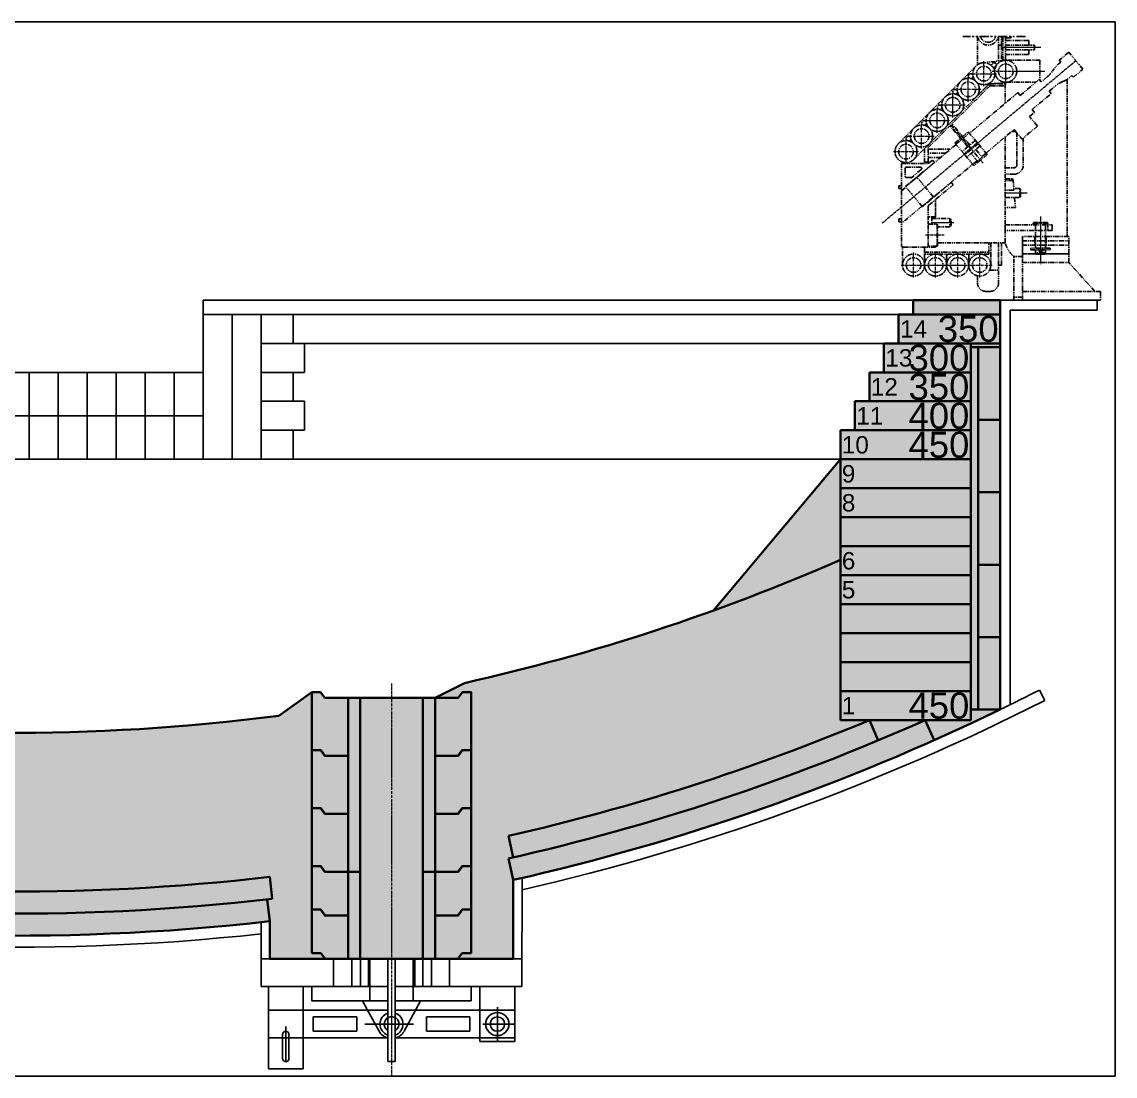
# Model space of a CAD drawing. Header units: millimetres. Extents: x 0 to 66028, y -12917 to 11698.
# Drawn here: x 37628 to 41400, y -5209 to -1572 of the extents above; entities that cross this region are included whole.
import ezdxf
from ezdxf.enums import TextEntityAlignment as Align

# ---------------------------------------------------------------- set-up
doc = ezdxf.new("R2010")
doc.units = ezdxf.units.MM
for name, pattern in [('AM_DIN_G_W050', [13.75, 9.75, -1.5, 1, -1.5]), ('PHANTOM', [63.50000000000001, 31.75, -6.35, 6.35, -6.35, 6.35, -6.35]), ('PHANTOM2', [31.750000000000004, 15.875, -3.175, 3.175, -3.175, 3.175, -3.175])]:
    doc.linetypes.add(name, pattern=pattern)
doc.layers.add('AM_VIEWS', color=1, linetype='Continuous', lineweight=25, plot=False)
for name, color, linetype, lineweight, true_color in [('BACKFILLING MIX', 5, 'Continuous', 25, 0x0000ff), ('BURNER AREA', 7, 'Continuous', 25, 0xffbf7f), ('DPP PURGING PLUGS', 7, 'Continuous', 25, 0xff7fff), ('DPP RAMMING MIX - LP', 7, 'Continuous', 25, 0x5f007f), ('DPP RAMMING MIX - UP', 7, 'Continuous', 25, 0x7f003f), ('DPP SURROUNDING BRICKS', 7, 'Continuous', 25, 0xbf7fff), ('HEARTH', 7, 'Continuous', 25, 0x939598), ('HEARTH BANKS', 7, 'Continuous', 25, 0x575757), ('PERMANENT LINING', 7, 'Continuous', 25, 0xabab54), ('RAMMING MIX', 7, 'Continuous', 25, 0x007f1f), ('SLAG ZONE', 7, 'Continuous', 25, 0xff7f7f), ('WALL LOWER PART', 7, 'Continuous', 25, 0xffff7f)]:
    doc.layers.add(name, color=color, linetype=linetype, lineweight=lineweight, true_color=true_color)
for name, color, linetype, lineweight in [('Kontur_018', 4, 'Continuous', 25), ('Kontur_025', 3, 'Continuous', 25), ('Kontur_035', 2, 'Continuous', 35), ('Mitte_018', 4, 'AM_DIN_G_W050', 18)]:
    doc.layers.add(name, color=color, linetype=linetype, lineweight=lineweight)
doc.layers.add('Text_2', color=3, linetype='Continuous')
doc.layers.add('Text_3', color=2, linetype='Continuous')
doc.styles.get("Standard").update_dxf_attribs({"font": 'arial.ttf'})

# ---------------------------------------------------------------- blocks, each defined once
blk = doc.blocks.new('A$C1A2458C4')
at = {"layer": 'Kontur_035'}
for p, q in [((45.00006179464981, 199.9999784852571), (30.00006179464981, 219.9999784852571)), ((125.0000617946498, 199.9999784852571), (45.00006179464981, 199.9999784852571)), ((125.0000617946498, 199.9999784852571), (125.0000617946498, -2.151474291167688e-05)), ((505.0000617946498, 199.9999784852571), (425.0000617946498, 199.9999784852571)), ((425.0000617946498, 199.9999784852571), (425.0000617946498, -2.151474291167688e-05)), ((505.0000617946498, 199.9999784852571), (520.0000617946498, 219.9999784852571)), ((6.179464980959892e-05, 19.99997848525709), (31.00006179464981, 19.99997848525709)), ((46.00006179464981, -2.151474291167688e-05), (31.00006179464981, 19.99997848525709)), ((504.0000617946498, -2.151474291167688e-05), (519.0000617946498, 19.99997848525709)), ((519.0000617946498, 19.99997848525709), (550.0000617946498, 19.99997848525709))]:
    blk.add_line(p, q, dxfattribs=at)
for points in [[(30.00006179464981, 219.9999784852571), (6.179464980959892e-05, 219.9999784852571), (6.179464980959892e-05, 19.99997848525709)], [(550.0000617946498, 19.99997848525709), (550.0000617946498, 219.9999784852571), (520.0000617946498, 219.9999784852571)], [(46.00006179464981, -2.151474291167688e-05), (125.0000617946498, -2.151474291167688e-05)], [(425.0000617946498, -2.151474291167688e-05), (504.0000617946498, -2.151474291167688e-05)]]:
    blk.add_lwpolyline(points, dxfattribs=at)
blk = doc.blocks.new('A$C5D6B6A9F')
at = {"layer": 'Kontur_035'}
for p, q in [((45, 150), (30, 170)), ((505, 150), (520, 170)), ((125, 150.0000000000018), (45, 150)), ((125, 150), (125, 0)), ((505, 150), (425, 150.0000000000018)), ((425, 150), (425, 0)), ((0, 20), (31, 20)), ((46, 0), (31, 20)), ((504, 0), (519, 20)), ((519, 20), (550, 20))]:
    blk.add_line(p, q, dxfattribs=at)
for points in [[(30, 170), (0, 170), (0, 20)], [(550, 20), (550, 170), (520, 170)], [(46, 0), (125, 0)], [(425, 0), (504, 0)]]:
    blk.add_lwpolyline(points, dxfattribs=at)
blk = doc.blocks.new('A$C55D366C3')
at = {"layer": 'Kontur_018', "linetype": 'PHANTOM2'}
for p, q in [((328.4223699279391, 941.9999990529302), (328.4223699279464, 843.9531679977608)), ((401.3593474635709, 911.4999973876093), (401.36438541385, 856.9696355757933)), ((401.4223699279537, 941.99999905293), (401.4223699279537, 911.4999973876093)), ((401.4223699279537, 911.4999973876093), (410.922369927961, 911.4999973876093)), ((410.922369927961, 911.4999973876093), (410.922369927961, 941.99999905293)), ((415.820249326076, 936.4999973876056), (410.922369927961, 936.4999973876074)), ((410.922369927961, 911.4999973876093), (410.9273094866512, 858.0346180809156)), ((415.820249326076, 859.4322946092998), (415.8202493260833, 941.9999990529302)), ((425.3202493260833, 941.9999990529302), (425.3202493260833, 859.4322946092998)), ((442.6149143361472, 936.4999973876093), (425.3202493260833, 936.4999973876056)), ((505.8202493260833, 927.2842686417989), (425.3202493260833, 927.2842686417989)), ((425.3202493260833, 911.2999973943388), (525.3202493260833, 911.2999973943388)), ((442.6149143361545, 941.99999905293), (442.6149143361472, 936.4999973876093)), ((444.6149143361472, 938.4999973876093), (442.6149143361472, 936.4999973876093)), ((444.6149143361472, 941.99999905293), (444.6149143361472, 938.4999973876093)), ((505.8202493260833, 927.2842686417989), (505.8202493260833, 911.2999973943388)), ((525.3202493260833, 911.2999973943388), (525.3202493260833, 895.2999973943388)), ((425.3202493260833, 895.2999973943388), (525.3202493260833, 895.2999973943388)), ((425.3202493260833, 879.2842686417989), (505.8202493260833, 879.2842686418007)), ((505.8202493260833, 895.2999973943388), (505.8202493260833, 879.2842686418007)), ((643.5179796452867, 886.8868209580523), (610.6770938484478, 859.3300457983951)), ((692.5078021513473, 828.5030239859025), (643.5179796452867, 886.8868209580523)), ((323.7053952558999, 839.948625879495), (269.965279885706, 786.2085105093156)), ((421.9026045702194, 859.2568903862848), (346.3695543900903, 850.8450932844826)), ((415.820249326076, 859.4322946092998), (425.3202493260833, 859.4322946092998)), ((544.1085031211478, 859.4903652962039), (425.3202493260833, 859.4903652962039)), ((544.1085031211478, 859.4903652962039), (544.1085031211478, 790.4522500804433)), ((610.6770938484478, 859.3300457983951), (616.0973935415605, 852.8703841661936)), ((476.0980612484418, 738.1139009321287), (541.7798328421122, 793.2274512514505)), ((548.6384079929412, 785.0537196753667), (541.7798328421122, 793.2274512514505)), ((570.5323318575029, 803.424903115143), (548.6384079929412, 785.0537196753667)), ((637.9223697587149, 794.0177108663211), (637.9223698069472, 262.0034215620781)), ((654.2466166614031, 807.4059104584394), (659.6669163545084, 800.9462488262416)), ((659.6669163545084, 800.9462488262416), (692.5078021513473, 828.5030239859025)), ((269.965279885706, 786.2085105093156), (107.4708824860645, 623.7141131096523)), ((108.744933775175, 517.5079336584258), (367.4508326398864, 776.213832523119)), ((158.6771128745604, 558.4598566367404), (371.9576215273046, 771.7403652894809)), ((323.7053952559072, 732.468395139138), (369.3273654062432, 778.0903652894795)), ((354.7813514918889, 775.3120431043262), (430.3144016720544, 783.7238402061266)), ((371.9576215272828, 771.7403652894809), (367.4508326398864, 776.213832523119)), ((369.3273654062432, 778.0903652894795), (424.2771128745517, 778.0903652894795)), ((371.9576215272828, 771.7403652894809), (371.95762152729, 778.0903652894795)), ((371.9576215273046, 771.7403652894809), (424.2771128745517, 771.7403652894809)), ((424.2771128745517, 778.0903652894795), (424.2771128745517, 711.2128187591097)), ((428.2179326448531, 783.4903652962057), (530.1756256735534, 783.4903652962057)), ((575.7461097796331, 752.7480186841112), (597.6400336441875, 771.119202123884)), ((467.9330908307456, 747.8445337608409), (300.8449466181264, 607.6409335779335)), ((476.0980612484418, 738.1139009321287), (467.9330908307456, 747.8445337608409)), ((516.9229133367917, 689.4607367887093), (582.6046849304621, 744.5742871080274)), ((582.6046849304621, 744.5742871080274), (575.7461097796331, 752.7480186841112)), ((214.3344143797876, 680.4944612635318), (217.9913460101088, 676.8375296332251)), ((214.3572999821263, 680.7360803850952), (218.2329651316613, 676.8604152355347)), ((508.1115915345363, 665.4853034194803), (525.0878837544878, 679.730103959997)), ((525.0878837544878, 679.730103959997), (516.9229133367917, 689.4607367887093)), ((216.2251645155411, 624.988164398781), (269.965279885706, 678.7282797689604)), ((535.7781109202406, 632.5136295469911), (508.1115915345363, 665.4853034194803)), ((107.4708824860645, 623.7141131096523), (55.00481840501016, 571.2480490286052)), ((294.7674535605329, 560.8224047798922), (233.7533902120413, 633.5361339742249)), ((237.1249773295713, 636.907721091753), (348.4422452950312, 504.2449670761471)), ((302.0448757701597, 566.9288870719156), (240.496564447094, 640.2793082092812)), ((254.3671092784425, 569.687633591886), (300.3297758655754, 608.2548901730788)), ((277.4261103191602, 596.2683892433706), (296.7687325079169, 612.4987763879581)), ((296.7687325079169, 612.4987763879581), (327.8153740557827, 575.4988297853106)), ((357.9997395418686, 539.5265037770914), (454.4884805162073, 620.4901707414228)), ((456.4440641167748, 614.1596536891902), (446.9440640762332, 614.1596536891902)), ((454.4884805162073, 620.4901707414228), (482.1549999019117, 587.5184968689337)), ((464.3634955755406, 498.4597903781196), (464.3634955755406, 604.4597903781178)), ((535.7781109202406, 632.5136295469911), (482.1549999019117, 587.5184968689337)), ((254.8822800309936, 569.0736769967443), (80.72191404814657, 422.9357781348426)), ((158.6771128745604, 507.3499973876078), (158.6771128745604, 567.440112757793)), ((250.8060659207913, 573.9315198067652), (270.1486881095334, 590.161906951349)), ((250.8060659207913, 573.9315198067652), (281.8527074686426, 536.9315732041177)), ((321.3874979589091, 583.1592742164994), (275.4248313717762, 544.5920176353084)), ((327.8153740557827, 575.4988297853106), (281.8527074686426, 536.9315732041177)), ((331.0293121042123, 571.6686075697162), (285.0666455170722, 533.1013509885233)), ((362.0759536520782, 534.6686609670687), (331.0293121042123, 571.6686075697162)), ((424.2771128745517, 595.1398232959418), (424.2771128745517, 229.3499973876078)), ((486.5634955755449, 591.2176639627196), (486.5634955755449, 498.4597903781196)), ((145.977112874556, 507.3499973876078), (145.977112874556, 554.7401127577887)), ((158.6771128745604, 553.2798566367401), (232.6771128745531, 553.2798566367401)), ((218.7795107835555, 538.7798566367419), (158.6771128745604, 538.7798566367401)), ((232.6771128745531, 553.2798566367401), (234.2205459561956, 551.7364235550995)), ((232.6771128745531, 553.2798566367401), (232.6771128745531, 550.4413294255482)), ((316.1132870649308, 496.1014043858777), (285.0666455170722, 533.1013509885233)), ((337.4571882010787, 564.0081631385256), (291.4945216139458, 525.4409065573327)), ((300.0045121578951, 545.6357093774113), (296.7905741094582, 549.4659315930057)), ((328.9299545937829, 511.1637094370581), (306.4323882547615, 537.9752649462189)), ((312.8775074149598, 562.9644713964226), (316.0914454633894, 559.1342491808282)), ((362.0759536520782, 534.6686609670687), (316.1132870649308, 496.1014043858777)), ((322.5193215602558, 551.4738047496394), (345.0168878992918, 524.6622492404731)), ((358.5149102944124, 538.9125471819498), (343.5770436535895, 526.3781887930636)), ((66.60211287455604, 503.8598566367418), (66.60211287455604, 219.9348566367389)), ((66.60211287455604, 503.8598566367418), (158.6771128745604, 503.8598566367418)), ((80.2131711717011, 423.5420742855549), (179.7989487771702, 507.1044635448034)), ((84.30211287456041, 491.1598566367411), (131.0161171502114, 491.1598566367411)), ((137.8767069718961, 354.8213483340005), (312.0370729547285, 500.9592471958968)), ((145.977112874556, 507.3499973876078), (158.6771128745604, 507.3499973876078)), ((201.4990836909419, 524.2798566367419), (158.6771128745604, 524.2798566367401)), ((173.1702015522751, 515.0042968644684), (161.4423727083704, 505.1634800070333)), ((173.1702015522751, 515.0042968644684), (180.3076916536156, 506.4981673940911)), ((327.4901103480879, 512.8796489896431), (312.5522437072723, 500.3452906007569)), ((345.0168878992845, 524.6622492404749), (328.9299545937829, 511.1637094370581)), ((79.30211287455313, 486.1598566367411), (79.30211287455313, 459.6473566367404)), ((100.9191579617618, 454.6473566367404), (84.30211287455313, 454.6473566367404)), ((134.2300551986482, 482.3296344211467), (100.9191579617618, 454.3784728354894)), ((100.9191579617618, 454.3784728354894), (100.9191579617618, 454.6473566367404)), ((176.9449735709641, 387.6035164280147), (119.7901806472146, 455.717946228855)), ((424.2771128745517, 488.5597903781181), (454.4634955755464, 488.5597903781181)), ((454.4634955755464, 466.3597903781174), (424.2771128745517, 466.3597903781174)), ((56.60211287455604, 416.5471826749581), (56.60211287455604, 426.5471826749581)), ((66.60211287455604, 426.5471826749581), (56.60211287455604, 426.5471826749581)), ((66.60211287455604, 416.5471826749581), (56.60211287455604, 416.5471826749581)), ((66.60211287455604, 409.1838738874849), (81.6594432934944, 421.8184742885333)), ((138.3854498483415, 354.2150521832937), (80.2131711717011, 423.5420742855549)), ((237.9712274538033, 437.7774414425348), (138.3854498483415, 354.2150521832937)), ((160.8203872164377, 359.5781871831077), (244.5999746786983, 429.8776081228734)), ((244.5999746786983, 429.8776081228734), (237.4624845773578, 438.3837375932471)), ((451.2583575061217, 445.2066649200151), (424.2771128745517, 445.2066649200151)), ((474.4223699279464, 386.4999973876165), (474.4223699279464, 416.4999973876165)), ((183.0771128745546, 319.7098566367404), (183.0771128745546, 378.2537974740499)), ((184.0771128745546, 320.7098566367404), (184.0771128745546, 379.0928971052253)), ((136.9391777265482, 355.9386521803081), (66.60211287455604, 296.9188470049139)), ((158.6771128745604, 354.981920524393), (158.6771128745604, 219.9348566367389)), ((56.60211287455604, 302.2471826749552), (56.60211287455604, 312.2471826749552)), ((66.60211287455604, 312.2471826749552), (56.60211287455604, 312.2471826749552)), ((66.60211287455604, 302.2471826749552), (56.60211287455604, 302.2471826749552)), ((183.0771128745546, 319.7098566367404), (163.6771128745604, 319.7098566367404)), ((171.3771128745575, 319.7098566367404), (171.3771128745575, 294.3098566367389)), ((171.3771128745575, 313.2798566367401), (232.6771128745531, 313.2798566367401)), ((183.0771128745546, 319.7098566367404), (184.0771128745546, 320.7098566367404)), ((232.6771128745531, 313.2798566367401), (237.6771128745531, 308.2798566367401)), ((232.6771128745531, 313.2798566367401), (232.6771128745531, 284.2798566367401)), ((237.6771128745531, 289.2798566367401), (237.6771128745531, 308.2798566367401)), ((158.6771128745604, 294.3098566367389), (189.4271128745604, 294.3098566367389)), ((190.4271128745604, 293.3098566367389), (189.4271128745604, 294.3098566367389)), ((189.4271128745604, 294.3098566367389), (189.4271128745604, 218.1098566367418)), ((190.4271128745604, 293.3098566367389), (190.4271128745604, 219.1098566367418)), ((232.6771128745531, 284.2798566367401), (190.4271128745604, 284.2798566367401)), ((237.6771128745531, 289.2798566367401), (232.6771128745531, 284.2798566367401)), ((522.9223699279537, 299.9999990625256), (520.9223699279537, 297.9999990625256)), ((520.9223699279537, 291.9999990625256), (520.9223699279537, 297.9999990625256)), ((570.9223699279537, 297.9999990625256), (520.9223699279537, 297.9999990625256)), ((568.9223699279537, 299.9999990625256), (522.9223699279537, 299.9999990625256)), ((528.4223699279537, 291.9999990625256), (528.4223699279537, 210.9999990625238)), ((563.4223699279537, 210.9999990625238), (563.4223699279537, 291.9999990625256)), ((570.9223699279537, 297.9999990625256), (568.9223699279537, 299.9999990625256)), ((570.9223699279537, 297.9999990625256), (570.9223699279537, 271.9999990625238)), ((190.4271128745531, 229.3499973876078), (424.2771128745517, 229.3499973876078)), ((367.4903163101626, 190.9999973876093), (367.4903163101626, 229.3499973876078)), ((374.377112874572, 229.3499973876078), (374.377112874572, 152.9999973876093)), ((401.4223699279537, 229.3499973876078), (401.4223699279464, 91.99999739110353)), ((410.9853923923438, 152.9999973876093), (410.9853923923438, 229.3499973876078)), ((483.4223702409581, 31.99999905293225), (483.4223702409436, 251.9999990625238)), ((483.4223702409436, 236.9999990625238), (643.4223702409436, 236.9999990625238)), ((525.9223699279391, 251.9999990625238), (525.9223699279391, 221.9999990625238)), ((565.9223699279391, 251.9999990625238), (565.9223699279391, 221.9999990625238)), ((69.97711287454877, 152.9999973876093), (69.97711287454877, 215.2062865568969)), ((183.0771128745546, 214.9348566367389), (71.60211287455604, 214.9348566367389)), ((145.9771128745488, 214.9348566367407), (145.977112874556, 152.9999973876093)), ((145.977112874556, 197.3499973876078), (367.4903163101626, 197.3499973876078)), ((367.4903163101626, 190.9999973876093), (145.977112874556, 190.9999973876093)), ((146.0771128745546, 152.9999973876093), (146.0771128745546, 190.9999973876093)), ((189.4271128745604, 218.1098566367382), (158.6771128745604, 218.1098566367382)), ((183.0771128745546, 218.1098566367382), (183.0771128745546, 214.9348566367389)), ((183.0771128745546, 214.9348566367389), (184.0771128745546, 215.9348566367389)), ((184.0771128745546, 218.1098566367382), (184.0771128745546, 215.9348566367389)), ((189.4271128745604, 218.1098566367418), (190.4271128745604, 219.1098566367418)), ((222.0771128745619, 190.9999973876093), (222.0771128745619, 152.9999973876093)), ((222.1771128745604, 152.9999973876093), (222.1771128745604, 190.9999973876093)), ((298.1771128745459, 190.9999973876093), (298.1771128745459, 152.9999973876093)), ((298.2771128745517, 152.9999973876093), (298.2771128745517, 190.9999973876093)), ((483.4223702409436, 221.9999990625238), (643.4223702409436, 221.9999990625238)), ((528.4223699279537, 194.9999990625256), (528.4223699279537, 205.9999990625256)), ((563.4223699279537, 194.9999990625238), (528.4223699279537, 194.9999990625256)), ((528.4223699279537, 194.9999990625256), (531.3091212739018, 189.9999990625256)), ((560.5356185820056, 189.9999990625256), (531.3091212739018, 189.9999990625256)), ((555.4618085654365, 201.9999990625256), (536.3829312904636, 201.9999990625256)), ((563.4223699279537, 194.9999990625238), (560.5356185820056, 189.9999990625256)), ((563.4223699279537, 194.9999990625256), (563.4223699279537, 205.9999990625256)), ((410.9853923923438, 152.9999973876093), (401.4223699279537, 152.9999973876093)), ((453.4223702409581, 31.99999905293225), (453.4223702409436, 181.9999999212778)), ((483.4223702409436, 181.9999999212923), (453.4223702409436, 181.9999999212778)), ((733.4223702409436, 61.99999992127778), (643.4223702409436, 161.9999999212778)), ((328.4223699279464, 115.8206615511135), (328.4223699279464, 91.99999739110353)), ((369.7435139377994, 134.9999973911035), (401.4223699279464, 134.9999973911035)), ((371.4223699279464, 61.99999739110353), (358.4223699279464, 61.99999739110353)), ((483.4223702409436, 41.99999992127778), (453.4223702409436, 41.99999992127778)), ((753.4223697245834, 61.99999992905941), (483.4223702409436, 61.99999992127778)), ((753.4223697245834, 61.99999992905941), (753.4223697271154, 31.99999905293043)), ((741.4223702409363, 31.99999905293225), (453.4223702409581, 31.99999905293225)), ((741.4223702409436, 31.99999905293225), (753.4223697271154, 31.99999905293225))]:
    blk.add_line(p, q, dxfattribs=at)
for points in [[(424.2771128745517, 449.9566649200151), (450.8405334320414, 449.9566649200151), (454.2232958538734, 411.4999973876165), (424.2771128745517, 411.4999973876165)], [(424.2771128745517, 386.4999973876165), (474.4223699279464, 386.4999973876165), (476.4223699279464, 388.4999973876165), (476.4223699279464, 414.4999973876165), (474.4223699279464, 416.4999973876165), (453.7834810390632, 416.4999973876165)], [(456.4223699279464, 386.4999973876165), (459.4855988406343, 351.6759213276055), (424.2771128745517, 351.6759213276055)]]:
    blk.add_lwpolyline(points, dxfattribs=at)
for points in [[(585.9223699279464, 271.9999990625238), (424.2771128745517, 271.9999990625238), (424.2771128745517, 291.9999990625256), (585.9223699279464, 291.9999990625256)], [(483.4223702409436, 191.9999999212778), (643.4223702409436, 191.9999999212778), (643.4223702409436, 251.9999990625238), (483.4223702409436, 251.9999990625238)], [(483.4223702409436, 161.9999999212778), (643.4223702409436, 161.9999999212778), (643.4223702409436, 191.9999999212778), (483.4223702409436, 191.9999999212778)], [(578.9223699279537, 205.9999990625256), (578.9223699279537, 210.9999990625238), (512.9223699279537, 210.9999990625256), (512.9223699279537, 205.9999990625256)]]:
    blk.add_lwpolyline(points, close=True, dxfattribs=at)
for centre, radius in [((350.5754529409896, 813.0785681944035), 38), ((350.5754529409896, 813.0785681944035), 25.3), ((385.4727845666057, 843.0481568704308), 8.000000000000007), ((426.1085031211551, 821.4903652962039), 37.99999999999999), ((426.1085031211551, 821.4903652962039), 25.3), ((296.8353375707884, 759.3384528242259), 37.99999999999999), ((305.3750924760752, 804.5388132891367), 8.000000000000007), ((251.634977105874, 750.7986979189609), 7.999999999999998), ((296.8353375707884, 759.3384528242259), 25.29999999999999), ((243.0952222006235, 705.5983374540501), 38), ((243.0952222006235, 705.5983374540501), 25.3), ((189.3551068304587, 651.8582220838707), 37.99999999999999), ((197.8948617357091, 697.0585825487833), 7.999999999999998), ((144.1547463655443, 643.3184671786039), 8.000000000000007), ((189.3551068304587, 651.8582220838707), 25.3), ((135.6149914602574, 598.1181067136913), 37.99999999999997), ((135.6149914602574, 598.1181067136913), 25.3), ((81.87487609009258, 544.3779913435155), 37.99999999999999), ((81.87487609009258, 544.3779913435155), 25.3), ((90.41463099534303, 589.5783518084263), 7.999999999999998), ((107.9771128745633, 152.9999973876093), 37.99999999999997), ((184.0771128745473, 152.9999973876093), 37.99999999999997), ((260.1771128745531, 152.9999973876093), 37.99999999999997), ((336.277112874559, 152.9999973876093), 37.99999999999997), ((545.9223699279537, 201.9999990625256), 3.999999999999999), ((107.9771128745633, 152.9999973876093), 25.29999999999999), ((184.0771128745473, 152.9999973876093), 25.29999999999999), ((260.1771128745531, 152.9999973876093), 25.29999999999999), ((336.277112874559, 152.9999973876093), 25.29999999999999)]:
    blk.add_circle(centre, radius, dxfattribs=at)
for centre, radius, start, end in [((364.9223699279464, 948.4999973911035), 36.49999999999999, 190.2580701345235, 349.7419298654764), ((364.9223699279464, 948.4999973911035), 26.96999999999999, 193.9460684971973, 346.0539315028027), ((667.7531306190067, 776.4883586389278), 92.20915896299185, 124.0697548928724, 148.0563865457884), ((511.2614269764745, 874.0612169434153), 92.2091589629909, 309.9999999999559, 328.0563865457884), ((587.9949303409157, 871.54048035919), 92.20915896299199, 291.9436134546154, 315.9302451073224), ((656.9109385252159, 700.4828882956117), 92.20915896299033, 111.9436134546154, 129.9999999999559), ((454.4634955755464, 604.4597903781178), 9.900000000000018, 0, 78.4596826914366), ((84.30211287455313, 486.1598566367411), 5.000000000000004, 90, 180), ((131.0161171502114, 486.1598566367411), 5.000000000000403, 309.9999999999559, 90), ((157.5856470502476, 509.759746665748), 6.000000000000156, 280.4810882711972, 309.9999999999559), ((454.4634955755464, 498.4597903781196), 32.10000000000001, 270, 0), ((454.4634955755464, 498.4597903781196), 9.900000000000018, 270, 0), ((84.30211287455313, 459.6473566367404), 4.999999999999893, 180, 270), ((164.6771128745531, 354.981920524393), 6.000000000000044, 129.9999999999559, 180), ((163.6771128745604, 314.7098566367404), 5.000000000000031, 90, 180), ((163.6771128745604, 299.3098566367389), 4.999999999999893, 180, 270), ((528.4223698604401, 261.9999988183499), 109.5, 198.9995834837116, 226.7697792109588), ((528.4223698604401, 261.9999988183499), 109.5, 354.7602081569597, 0), ((71.60211287455604, 219.9348566367389), 4.999999999999893, 180, 270), ((153.6771128745604, 219.9348566367389), 5.000000000000004, 270, 0), ((358.4223699279464, 91.99999739110353), 29.99999999999999, 180, 270), ((371.4223699279464, 91.99999739110353), 29.99999999999999, 270, 0)]:
    blk.add_arc(centre, radius, start, end, dxfattribs=at)
at = {"layer": 'Kontur_018', "linetype": 'PHANTOM2', "extrusion": (0, 0, -1)}
blk.add_ellipse((161.9450857013944, 214.3098566093886), major_axis=(-4.133986386530619, 2.812500053182428), ratio=0.8655659874623053, start_param=0, end_param=0.3330366270444766, dxfattribs=at)
at = {"layer": 'Mitte_018'}
for p, q in [((546.5932916827296, 903.2999973943388), (410.9817329233556, 903.2999973943388)), ((426.1085031211551, 774.2523991947382), (426.1085031211551, 868.7283313976714)), ((668.012890898317, 857.6949224719774), (1.335098204435781e-05, 297.1655633003411)), ((350.5754529409896, 769.9314077367744), (350.5754529409896, 856.2257286520326)), ((296.8353375707884, 716.1912923665968), (296.8353375707884, 802.485613281855)), ((307.4282924833606, 813.0785681944035), (393.7226133986187, 813.0785681944035)), ((378.870537019684, 821.4903652962039), (560.3342021271092, 821.4903652962039)), ((253.6881771131593, 759.3384528242259), (339.9824980284175, 759.3384528242259)), ((243.0952222006235, 662.451176996421), (243.0952222006235, 748.7454979116792)), ((189.3551068304587, 608.7110616262416), (189.3551068304587, 695.0053825414998)), ((199.9480617429945, 705.5983374540501), (286.2423826582526, 705.5983374540501)), ((135.6149914602574, 554.9709462560622), (135.6149914602574, 641.2652671713204)), ((146.2079463728296, 651.8582220838707), (232.5022672880878, 651.8582220838707)), ((81.87487609009258, 501.2308308858865), (81.87487609009258, 587.5251518011446)), ((92.46783100262837, 598.1181067136913), (178.7621519178865, 598.1181067136913)), ((38.72771563246351, 544.3779913435155), (125.0220365477217, 544.3779913435155)), ((499.6205970685915, 401.4999973876165), (424.2771128745517, 401.4999973876165)), ((545.9223699279391, 319.8806073868545), (545.9223699279391, 155.0981102251626)), ((246.4802338012378, 298.7798566367401), (171.3771128745575, 298.7798566367401)), ((213.5300002264557, 256.2098566367404), (147.2667355818849, 256.2098566367404)), ((107.9771128745633, 109.8528369299802), (107.9771128745633, 196.1471578452383)), ((184.0771128745473, 109.8528369299802), (184.0771128745473, 196.1471578452383)), ((260.1771128745531, 109.8528369299802), (260.1771128745531, 196.1471578452383)), ((336.277112874559, 109.8528369299802), (336.277112874559, 196.1471578452383)), ((64.82995241693425, 152.9999973876093), (379.424273332188, 152.9999973876093))]:
    blk.add_line(p, q, dxfattribs=at)

msp = doc.modelspace()

# ---------------------------------------------------------------- hatches: boundary and pattern name
at = {"layer": 'BACKFILLING MIX'}
h = msp.add_hatch(color=256, dxfattribs=at)
h.dxf.hatch_style = 2
h.paths.add_polyline_path([(40902.34780376469, -2881.110200878685), (40902.34780376469, -2694.806205966917), (40927.34780376468, -2694.806205966917), (40927.34780376468, -2944.806205966916), (40927.34780376468, -3194.806205966914), (40927.34780376468, -3444.806205966912), (40927.34780376468, -3694.80620596691), (40927.34780376468, -3944.806205966909), (40902.34780376469, -3944.806205966909), (40902.34780376469, -3881.110200878685), (40902.34780376469, -3781.110200878685), (40902.34780376469, -3681.110200878685), (40902.34780376469, -3581.110200878685), (40902.34780376469, -3481.110200878685), (40902.34780376469, -3381.110200878685), (40902.34780376469, -3281.110200878685), (40902.34780376469, -3181.110200878685), (40902.34780376469, -3081.110200878685), (40902.34780376469, -2981.110200878685)])
at = {"layer": 'BURNER AREA'}
h = msp.add_hatch(color=256, dxfattribs=at)
h.dxf.hatch_style = 2
h.paths.add_polyline_path([(40902.34780376469, -3081.110200878685), (40452.34780376469, -3081.110200878685), (40452.34780376469, -3181.110200878685), (40902.34780376469, -3181.110200878685)])
h.paths.add_polyline_path([(40902.34780376469, -2981.110200878685), (40502.34780376469, -2981.110200878685), (40452.34780376469, -2981.110200878685), (40452.34780376469, -3081.110200878685), (40902.34780376469, -3081.110200878685)])
h.paths.add_polyline_path([(40902.34780376469, -2881.110200878685), (40502.34780376469, -2881.110200878685), (40502.34780376469, -2981.110200878685), (40902.34780376469, -2981.110200878685)])
h.paths.add_polyline_path([(40902.34780376469, -2781.110200878685), (40552.34780376469, -2781.110200878685), (40552.34780376469, -2881.110200878685), (40902.34780376469, -2881.110200878685)])
h.paths.add_polyline_path([(40902.34780376469, -2681.110200878685), (40602.34780376469, -2681.110200878685), (40602.34780376469, -2781.110200878685), (40902.34780376469, -2781.110200878685)])
h.paths.add_polyline_path([(41003.34780376469, -2581.110200878685), (40653.34780376469, -2581.110200878685), (40653.34780376469, -2681.110200878685), (40902.34780376469, -2681.110200878685), (41003.34780376469, -2681.110200878685)])
at = {"layer": 'DPP PURGING PLUGS'}
h = msp.add_hatch(color=256, dxfattribs=at)
h.dxf.hatch_style = 1
h.paths.add_polyline_path([(38903.82911831223, -3904.71638204995), (38795.37673444276, -3904.71638204995), (38795.37673444276, -4804.755635652344), (38891.44723444276, -4804.760339888559), (38903.82872649514, -4804.760339888559)])
h.paths.add_polyline_path([(39012.19703013256, -3904.71638204995), (38903.82911831223, -3904.71638204995), (38903.82872651427, -4804.716382049613), (39012.2969305342, -4804.710547728156)])
at = {"layer": 'DPP RAMMING MIX - LP'}
h = msp.add_hatch(color=256, dxfattribs=at)
h.dxf.hatch_style = 1
h.paths.add_polyline_path([(39053.82871958106, -4504.721711888558), (39012.26363142369, -4504.721711888558), (39012.29693054038, -4804.710603319768), (39053.82871958106, -4804.708390680672), (39053.82871958106, -4654.71638204995)])
h.paths.add_polyline_path([(38795.37673444276, -4504.721711888558), (38753.82871958106, -4504.721711888558), (38753.82871958106, -4654.724373419228), (38753.82871958106, -4804.724373419293), (38795.37673444276, -4804.722159915754)])
at = {"layer": 'DPP RAMMING MIX - UP'}
h = msp.add_hatch(color=256, dxfattribs=at)
h.dxf.hatch_style = 1
h.paths.add_polyline_path([(38795.37673444276, -3904.71638204995), (38753.82903574628, -3904.71638204995), (38753.82903574628, -4104.71638204995), (38753.82903574628, -4304.71638204995), (38753.82903574628, -4504.721711888558), (38795.37673444276, -4504.721711888558)])
h.paths.add_polyline_path([(39053.82903574628, -4104.71638204995), (39053.82903574628, -3904.71638204995), (39012.19703013256, -3904.71638204995), (39012.26363142369, -4504.721711888558), (39053.82903574628, -4504.721711888558), (39053.82903574628, -4304.71638204995)])
at = {"layer": 'DPP SURROUNDING BRICKS'}
h = msp.add_hatch(color=256, dxfattribs=at)
h.dxf.hatch_style = 1
h.paths.add_polyline_path([(38753.82871958106, -4654.724373419228), (38673.83471310802, -4654.724373419228), (38658.83471310802, -4634.724373419228), (38628.82871958106, -4634.724373419228), (38628.82871958106, -4784.71638204995), (38659.82871958106, -4784.71638204995), (38674.82871958106, -4804.71638204995), (38753.82871958106, -4804.71638204995)])
h.paths.add_polyline_path([(38753.82871958106, -4504.724373419226), (38673.82871958106, -4504.724373419228), (38658.82871958106, -4484.724373419228), (38628.82871958106, -4484.724373419228), (38628.82871958106, -4634.71638204995), (38659.8227260541, -4634.71638204995), (38674.8227260541, -4654.71638204995), (38753.82871958106, -4654.716382049948)])
h.paths.add_polyline_path([(38753.82903574628, -4304.71638204995), (38674.82903574628, -4304.71638204995), (38673.82903574628, -4304.71638204995), (38658.82903574628, -4284.71638204995), (38628.82903574628, -4284.71638204995), (38628.82903574628, -4484.71638204995), (38659.82903574628, -4484.71638204995), (38674.82903574628, -4504.71638204995), (38753.82903574628, -4504.71638204995)])
h.paths.add_polyline_path([(38753.82903574628, -4104.71638204995), (38674.82903574628, -4104.71638204995), (38673.82903574628, -4104.71638204995), (38658.82903574628, -4084.71638204995), (38628.82903574628, -4084.71638204995), (38628.82903574628, -4284.71638204995), (38659.82903574628, -4284.71638204995), (38674.82903574628, -4304.71638204995), (38753.82903574628, -4304.71638204995)])
h.paths.add_polyline_path([(38753.82903574628, -3904.71638204995), (38673.82903574628, -3904.71638204995), (38658.82903574628, -3884.71638204995), (38628.82903574628, -3884.71638204995), (38628.82903574628, -4084.71638204995), (38659.82903574628, -4084.71638204995), (38674.82903574628, -4104.71638204995), (38753.82903574628, -4104.71638204995)])
h.paths.add_polyline_path([(39178.82903574628, -3884.71638204995), (39148.82903574628, -3884.71638204995), (39133.82903574628, -3904.71638204995), (39053.82903574628, -3904.71638204995), (39053.82903574628, -4104.71638204995), (39132.82903574628, -4104.71638204995), (39147.82903574628, -4084.71638204995), (39178.82903574628, -4084.71638204995)])
h.paths.add_polyline_path([(39178.82903574628, -4084.71638204995), (39148.82903574628, -4084.71638204995), (39133.82903574628, -4104.71638204995), (39132.82903574628, -4104.71638204995), (39053.82903574628, -4104.71638204995), (39053.82903574628, -4304.71638204995), (39132.82903574628, -4304.71638204995), (39147.82903574628, -4284.71638204995), (39178.82903574628, -4284.71638204995)])
h.paths.add_polyline_path([(39178.82903574628, -4284.71638204995), (39148.82903574628, -4284.71638204995), (39133.82903574628, -4304.71638204995), (39132.82903574628, -4304.71638204995), (39053.82903574628, -4304.71638204995), (39053.82903574628, -4504.71638204995), (39132.82903574628, -4504.71638204995), (39147.82903574628, -4484.71638204995), (39178.82888116133, -4484.71638204995), (39178.82903574628, -4408.801751544152)])
h.paths.add_polyline_path([(39178.82871958106, -4484.724373419228), (39148.82871958106, -4484.724373419228), (39133.82871958106, -4504.724373419228), (39053.82871958106, -4504.724373419226), (39053.82871958106, -4654.716382049948), (39132.83471310802, -4654.71638204995), (39147.83471310802, -4634.71638204995), (39178.82871958106, -4634.71638204995)])
h.paths.add_polyline_path([(39178.82871958106, -4634.724373419228), (39148.8227260541, -4634.724373419228), (39133.8227260541, -4654.724373419228), (39053.82871958106, -4654.724373419228), (39053.82871958106, -4804.708390680672), (39132.83787006452, -4804.704181405336), (39147.82871958106, -4784.71638204995), (39178.82871958106, -4784.71638204995)])
at = {"layer": 'HEARTH'}
h = msp.add_hatch(color=256, dxfattribs=at)
h.dxf.hatch_style = 1
h.paths.add_polyline_path([(37603.34780376469, -4024.834696053209, -0.1035932887308591), (34754.34780376469, -3428.156847077242), (34754.34780376469, -3481.110200878685), (34754.34780376469, -3581.110200878685), (34754.34780376469, -3681.110200878685), (34754.34780376469, -3781.110200878685), (34754.34780376469, -3881.110200878685), (34754.34780376469, -3981.110200878685), (34653.62239281538, -3981.110200878685, 0.0993123542307064), (37603.34780376469, -4572.834696053211)])
h.paths.add_polyline_path([(38628.82903574628, -4084.71638204995), (38628.82903574628, -3884.71638204995), (38514.89178708531, -3966.076601177048, -0.032196573162484), (37603.34780376469, -4024.834696053212), (37603.34780376469, -4572.834696053209, 0.02884843712133593), (38483.67883143057, -4522.000041215094), (38492.25643745058, -4597.514634702984, -0.0005588981059521345), (38475.10124705845, -4599.482696717834), (38483.67883143057, -4674.997099624422), (38483.67275045838, -4804.692074910737), (38493.67207444276, -4804.692407888559), (38674.81073913946, -4804.692408127819), (38659.82871958106, -4784.71638204995), (38628.82871958106, -4784.71638204995), (38628.82871958106, -4634.71638204995), (38628.82871958106, -4484.71638204995), (38628.82903574628, -4484.71638204995), (38628.82903574628, -4284.71638204995)])
h.paths.add_polyline_path([(40553.07321471398, -3981.110200878685), (40452.34780376469, -3981.110200878685), (40452.34780376469, -3881.110200878685), (40452.34780376469, -3781.110200878685), (40452.34780376469, -3681.110200878685), (40452.34780376469, -3581.110200878685), (40452.34780376469, -3481.110200878685), (40452.34780376469, -3428.156847077241, -0.04817819696462159), (39155.10922087823, -3853.184896812243), (39053.82903574628, -3904.71638204995), (39133.82903574628, -3904.71638204995), (39148.82903574628, -3884.71638204995), (39178.82903574628, -3884.71638204995), (39178.82903574628, -4084.71638204995), (39178.82903574628, -4284.71638204995), (39178.82903574628, -4484.724373419228), (39178.82871958106, -4484.724373419228), (39178.82871958106, -4634.724373419228), (39178.82871958106, -4784.71638204995), (39147.82871958106, -4784.71638204995), (39132.83787006452, -4804.704181405336), (39323.98426452676, -4804.693997929133), (39323.96989487481, -4532.689822143829), (39307.20485911528, -4458.562002966571, 0.0005564732972704588), (39323.96989487481, -4454.750739382236), (39307.20481717046, -4380.622734742878, 0.04284646371532926)])
at = {"layer": 'HEARTH BANKS'}
h = msp.add_hatch(color=256, dxfattribs=at)
h.dxf.hatch_style = 2
h.paths.add_polyline_path([(34754.34780376469, -3081.110200878685), (34754.34780376469, -3181.110200878685), (34754.34780376469, -3281.110200878685), (34754.34780376469, -3381.110200878685), (34754.34780376469, -3428.156847077239, 0.01660252978536631), (35192.15624187869, -3602.869979869075)])
h.paths.add_polyline_path([(40452.34780376469, -3281.110200878685), (40452.34780376469, -3181.110200878685), (40452.34780376469, -3081.110200878685), (40014.53936565068, -3602.869979869078, 0.01660252978536625), (40452.34780376469, -3428.156847077242), (40452.34780376469, -3381.110200878685)])
at = {"layer": 'PERMANENT LINING'}
h = msp.add_hatch(color=256, dxfattribs=at)
h.dxf.hatch_style = 2
h.paths.add_polyline_path([(41003.34780376469, -3694.80620596691), (40927.34780376468, -3694.80620596691), (40927.34780376468, -3944.806205966908), (41003.34780376469, -3944.806205966908)])
h.paths.add_polyline_path([(41003.34780376469, -3444.806205966912), (40927.34780376468, -3444.806205966912), (40927.34780376468, -3694.80620596691), (41003.34780376469, -3694.80620596691)])
h.paths.add_polyline_path([(41003.34780376469, -3194.806205966914), (40927.34780376468, -3194.806205966914), (40927.34780376468, -3444.806205966912), (41003.34780376469, -3444.806205966912)])
h.paths.add_polyline_path([(41003.34780376469, -2944.806205966916), (40927.34780376468, -2944.806205966916), (40927.34780376468, -3194.806205966914), (41003.34780376469, -3194.806205966914)])
h.paths.add_polyline_path([(41003.34780376469, -2694.806205966917), (40927.34780376468, -2694.806205966917), (40927.34780376468, -2944.806205966916), (41003.34780376469, -2944.806205966916)])
h = msp.add_hatch(color=256, dxfattribs=at)
h.dxf.hatch_style = 2
edge = h.paths.add_edge_path()
edge.add_line((38483.67883143057, -4674.997099624426), (38475.10124705845, -4599.48269671783))
edge.add_arc((37603.34780376467, 3075.165303946813), 7724.000000000027, 270.0000000000001, 276.4803787033678, ccw=False)
edge.add_line((37603.34780376469, -4648.834696053214), (37603.34780376469, -4724.834696053213))
edge.add_arc((37603.34780376472, 3075.165303946789), 7800.000000000002, 269.9999999999997, 276.4803787033675)
edge = h.paths.add_edge_path()
edge.add_line((39307.20485911528, -4458.562002966568), (39323.96989487482, -4532.689822143869))
edge.add_arc((37603.34780376482, 3075.165303946373), 7799.999999999571, 282.7438401947728, 293.9993075536163)
edge.add_line((40775.80750264473, -4050.527606850169), (40744.86845465973, -3981.110200878682))
edge.add_arc((37603.34780376477, 3075.165303946488), 7723.999999999691, 282.743840194773, 293.9990809922009, ccw=False)
h = msp.add_hatch(color=256, dxfattribs=at)
h.dxf.hatch_style = 2
edge = h.paths.add_edge_path()
edge.add_line((38492.25643745059, -4597.514634702985), (38483.67883143057, -4522.000041215102))
edge.add_arc((37603.34780376474, 3075.165303946075), 7647.999999999288, 269.99999999999955, 276.6097415636302, ccw=False)
edge.add_line((37603.34780376469, -4572.834696053212), (37603.34780376469, -4648.834696053218))
edge.add_arc((37603.34780376467, 3075.16530394618), 7723.999999999398, 270.0000000000002, 276.608468700627)
edge = h.paths.add_edge_path()
edge.add_line((39307.20481717046, -4380.622734742885), (39323.96989487481, -4454.750739382237))
edge.add_arc((37603.34780376467, 3075.1653039467), 7723.999999999919, 282.8713744669903, 292.6865691647455)
edge.add_line((40582.41564480047, -4051.217424935119), (40553.07321471399, -3981.110200878689))
edge.add_arc((37603.34780376466, 3075.165303946897), 7648.000000000115, 282.8726418075936, 292.68632551269485, ccw=False)
at = {"layer": 'RAMMING MIX'}
h = msp.add_hatch(color=256, dxfattribs=at)
h.dxf.hatch_style = 1
h.paths.add_polyline_path([(41003.34780376469, -2531.834696053211), (40703.34780376469, -2531.827984799387), (40703.34780376469, -2581.110200878685), (41003.34780376469, -2581.110200878685)])
h.paths.add_polyline_path([(41003.34780376469, -2681.110200878685), (40902.34780376469, -2681.110200878685), (40902.34780376469, -2694.806205966917), (40927.34780376468, -2694.806205966917), (41003.34780376469, -2694.806205966917)])
h = msp.add_hatch(color=256, dxfattribs=at)
h.dxf.hatch_style = 1
h.paths.add_polyline_path([(40744.86845465973, -3981.110200878685), (40553.07321471399, -3981.110200878685), (40582.41564480047, -4051.217424935123, 0.005726975825482613)])
h.paths.add_polyline_path([(41003.34780376469, -3944.806205966908), (40927.34780376468, -3944.806205966908), (40902.34780376469, -3944.806205966908), (40902.34780376469, -3981.110200878685), (40744.86845465973, -3981.110200878685), (40775.80750264473, -4050.527606850165, 0.00804223745157127)])
at = {"layer": 'SLAG ZONE'}
h = msp.add_hatch(color=256, dxfattribs=at)
h.dxf.hatch_style = 2
h.paths.add_polyline_path([(40902.34780376469, -3381.110200878685), (40452.34780376469, -3381.110200878685), (40452.34780376469, -3481.110200878685), (40902.34780376469, -3481.110200878685)])
h.paths.add_polyline_path([(40902.34780376469, -3281.110200878685), (40452.34780376469, -3281.110200878685), (40452.34780376469, -3381.110200878685), (40902.34780376469, -3381.110200878685)])
h.paths.add_polyline_path([(40902.34780376469, -3181.110200878685), (40452.34780376469, -3181.110200878685), (40452.34780376469, -3281.110200878685), (40902.34780376469, -3281.110200878685)])
at = {"layer": 'WALL LOWER PART'}
h = msp.add_hatch(color=256, dxfattribs=at)
h.dxf.hatch_style = 1
h.paths.add_polyline_path([(40902.34780376469, -3881.110200878685), (40452.34780376469, -3881.110200878685), (40452.34780376469, -3981.110200878685), (40902.34780376469, -3981.110200878685)])
h.paths.add_polyline_path([(40902.34780376469, -3781.110200878685), (40452.34780376469, -3781.110200878685), (40452.34780376469, -3881.110200878685), (40902.34780376469, -3881.110200878685)])
h.paths.add_polyline_path([(40902.34780376469, -3681.110200878685), (40452.34780376469, -3681.110200878685), (40452.34780376469, -3781.110200878685), (40902.34780376469, -3781.110200878685)])
h.paths.add_polyline_path([(40902.34780376469, -3581.110200878685), (40452.34780376469, -3581.110200878685), (40452.34780376469, -3681.110200878685), (40902.34780376469, -3681.110200878685)])
h.paths.add_polyline_path([(40902.34780376469, -3481.110200878685), (40452.34780376469, -3481.110200878685), (40452.34780376469, -3581.110200878685), (40902.34780376469, -3581.110200878685)])

# ---------------------------------------------------------------- linework, layer by layer
at = {"layer": 'AM_VIEWS'}
msp.add_lwpolyline([(33818.34780376469, -5209.439309156448), (41400.3478032496, -5209.439309156449), (41400.3478032496, -1571.834696053213), (33818.34780376469, -1571.834696053212)], close=True, dxfattribs=at)
at = {"layer": 'Kontur_018', "linetype": 'PHANTOM'}
msp.add_line((41091.5403478599, -1621.834696053213), (40875.3478034517, -1621.834696053213), dxfattribs=at)
at = {"layer": 'Kontur_018'}
for p, q in [((41003.34780376469, -2531.834696053211), (41338.34780376469, -2531.834696053211)), ((41338.34780376469, -2531.834696053211), (41338.34780376469, -2566.834696053211)), ((41038.34780376469, -2566.834696053211), (41338.34780376469, -2566.834696053211)), ((41038.34780376469, -3927.746590401162), (41038.34780376469, -2566.834696053211)), ((41139.52598400286, -3877.204355213133), (41157.66023108098, -3912.857532952426)), ((39353.88633244277, -4899.741263888558), (39353.93238632159, -4525.851313540247)), ((38453.77068244276, -4899.741263888558), (38453.72389566874, -4678.34103204843)), ((38453.67211444276, -4804.691075888559), (38483.67275046474, -4804.691939053037)), ((38891.44723444276, -4804.760339888559), (38673.82907044276, -4804.749683888558)), ((38703.83370244276, -4804.727039888559), (38703.83903044276, -4899.726611888558)), ((38766.33913444276, -4899.723947888559), (38766.33380644276, -4804.724375888558)), ((38796.33843844276, -4899.722615888559), (38796.33311044276, -4804.721711888558)), ((38823.83491444276, -4804.720379888558), (38823.83891044276, -4899.721283888559)), ((38828.83391044276, -4804.720379888558), (38828.84190244276, -4949.720567888558)), ((38891.45522644276, -4804.717715888559), (38891.48319844276, -5159.439971888558)), ((38916.23975044276, -4804.715051888559), (38916.29569444276, -5159.438639888558)), ((38978.83442644277, -4804.71238788856), (38978.84375044276, -4949.71257588856)), ((38983.83475444276, -4804.71238788856), (38983.83875044276, -4899.713291888558)), ((39011.33922244276, -4899.710627888559), (39011.33389444276, -4804.709723888558)), ((39041.33852644276, -4899.709295888559), (39041.33453044276, -4804.708391888558)), ((39103.83463444276, -4804.705727888559), (39103.83863044276, -4899.705299888559)), ((39323.984264511, -4804.693834974549), (39353.83105444276, -4804.692407888559)), ((38453.77068244276, -4899.741263888558), (38891.46321844276, -4899.717287888559)), ((38478.85490644276, -5184.739979888558), (38478.83892244276, -4899.739931888558)), ((38598.83880244276, -4899.733271888559), (38598.84279844276, -4982.233355888558)), ((38628.84210244276, -4949.732555888559), (38628.83943844276, -4899.731939888559)), ((38916.25440244276, -4899.71595588856), (39353.83638244276, -4899.691979888559)), ((39178.84355044276, -4949.701919888559), (39178.83955444276, -4899.701303888558)), ((39208.84019044276, -4899.699971888558), (39208.84418644276, -4982.198723888559)), ((39328.84007044276, -4899.693311888559), (39328.85072644276, -5089.692455888558)), ((38628.84210244276, -4949.732555888559), (38891.46721444276, -4949.717903888559)), ((38821.39335844277, -4982.220035888558), (38803.84292644276, -4949.721899888558)), ((38916.26239444276, -4949.715239888559), (39178.84355044276, -4949.701919888559)), ((38986.29495844276, -4982.212043888559), (39003.84272644276, -4949.711243888558)), ((39268.85078644276, -5089.519295888558), (39268.84412644276, -4971.889043888559)), ((38891.46987844276, -4982.217371888559), (38478.84291844276, -4982.241347888559)), ((38598.85079044276, -5077.234259888559), (38598.84279844276, -4982.233355888558)), ((38633.84509444276, -5004.732167888558), (38783.84427844276, -5004.724175888559)), ((38633.84775844276, -5054.73145188856), (38633.84509444276, -5004.732167888558)), ((38783.84827444276, -5054.723459888559), (38783.84427844276, -5004.724175888559)), ((38860.54749844276, -5054.719463888559), (38821.39343728757, -4982.221443732902)), ((39328.84406644276, -4982.192063888559), (38916.26905444276, -4982.216039888559)), ((38947.14881044276, -5054.714135888558), (38986.29588445751, -4982.211970414579)), ((39173.84588644276, -5004.702863888559), (39023.84670244276, -5004.710855888559)), ((39023.84803444276, -5054.710139888559), (39023.84670244276, -5004.710855888559)), ((39173.84855044276, -5054.702147888558), (39173.84322244276, -5004.702863888559)), ((39208.84951444276, -5077.199627888558), (39208.84418644276, -4982.198723888559)), ((38538.84685444276, -5038.735463888559), (38538.85351444276, -5159.737007888558)), ((38811.84025444276, -5029.721819888558), (38979.96396244276, -5029.712495888558)), ((39218.58776644276, -5029.699175888558), (39328.84673044276, -5029.692515888559)), ((38891.47787044276, -5077.216943888559), (38478.84957844276, -5077.240919888558)), ((38527.84986244276, -5080.737419888559), (38527.84986244276, -5065.713791888558)), ((38527.85252644276, -5148.737351888558), (38527.84986244276, -5080.737419888559)), ((38549.84917444276, -5080.736087888559), (38549.84917444276, -5065.736435888559)), ((38549.85450244276, -5148.736019888558), (38549.84917444276, -5080.736087888559)), ((38598.85079044276, -5077.234259888559), (38598.85478644276, -5184.733319888559)), ((38633.84775844276, -5054.73145188856), (38783.84827444276, -5054.723459888559)), ((39328.85072644276, -5077.192967888559), (38916.28370644276, -5077.21561188856)), ((39173.84855044276, -5054.702147888558), (39023.84803444276, -5054.710139888559)), ((39208.84951444276, -5077.199627888558), (39208.85084644276, -5089.699115888559)), ((39208.85084644276, -5089.700447888559), (39328.85072644276, -5089.692455888558)), ((38891.48319844276, -5159.439971888558), (38916.29569444276, -5159.438639888558)), ((38478.85490644276, -5184.739979888558), (38598.85478644276, -5184.733319888559))]:
    msp.add_line(p, q, dxfattribs=at)
for centre, radius in [((39268.84680644276, -5029.696181888559), 39.99995999999999), ((39268.84680644276, -5029.695848888559), 24.999975)]:
    msp.add_circle(centre, radius, dxfattribs=at)
for centre, radius, start, end in [((37603.34780376469, 3075.165303946789), 7800, 295.8424128737036, 296.9592175464022), ((37603.34780376469, 3075.165303946789), 7840, 243.0407824536349, 276.226976745806), ((37603.34780376469, 3075.165303946789), 7840, 282.9022388534759, 296.9592175461825), ((38903.84583944276, -5029.715495888559), 39.99989799999999, 108.0231779999178, 251.9851100000473), ((38903.84583944276, -5029.716494888558), 25.500141, 299.1808800002322, 241.6056848873644), ((38903.84683844276, -5029.716161888558), 39.999954, 288.1125920000464, 71.90612000016597), ((38538.84886844276, -5065.737770888558), 10.999989, 0.0017480000302868, 180.4817054662093), ((38903.84750444276, -5029.716827888558), 50.000011, 210.0033409997368, 257.8335861189486), ((38903.84717144276, -5029.715828888558), 50.00017, 284.4030910000349, 329.4507322002233), ((38538.85286444276, -5148.736688888559), 10.999989, 180.0051899999562, 0.9634109324186471)]:
    msp.add_arc(centre, radius, start, end, dxfattribs=at)
at = {"layer": 'Kontur_025'}
for p, q in [((40703.34780376469, -2531.827984799387), (38253.34780360884, -2531.834696053211)), ((38253.34780360884, -2531.834696053211), (38253.34780376464, -3081.110200878684)), ((40653.34780376469, -2581.110200878685), (38253.34780376469, -2581.110200878685)), ((38353.68607946773, -2581.110200878684), (38353.68607946773, -3081.110200878684)), ((38454.02435501501, -3081.110200878684), (38454.02435501501, -2581.110200878684)), ((38563.99750999972, -2681.110200878685), (38563.99750999972, -2581.110200878685)), ((40602.34780376469, -2681.110200878685), (38454.02435501501, -2681.110200878685)), ((38603.99750999972, -2781.110200878685), (38603.99750999972, -2681.110200878685)), ((38253.34780376469, -2781.123623386321), (36953.34780376469, -2781.123623386321)), ((37653.34780376469, -3081.110200878684), (37653.34780376469, -2781.123623386321)), ((37753.34780376469, -3081.110200878684), (37753.34780376469, -2781.123623386321)), ((37853.34780376469, -2781.123623386321), (37853.34780376469, -3081.110200878684)), ((37953.34780376469, -3081.110200878684), (37953.34780376469, -2781.123623386321)), ((38053.34780376469, -2781.123623386321), (38053.34780376469, -3081.110200878684)), ((38153.34780376469, -2781.123623386321), (38153.34780376469, -3081.110200878684)), ((38454.02435501501, -2781.110200878685), (38603.99750999972, -2781.110200878685)), ((38563.99750999972, -2881.109615317263), (38563.99750999972, -2781.109615317263)), ((38603.99750999972, -2881.110200878685), (38454.02435501501, -2881.110200878685)), ((38603.99750999972, -2981.110200878685), (38603.99750999972, -2881.110200878685)), ((38253.34780376464, -2931.116912132502), (36953.34780376469, -2931.116912132502)), ((38454.02435501501, -2981.110200878685), (38603.99750999972, -2981.110200878685)), ((38563.99750999972, -3081.109615317263), (38563.99750999972, -2981.109615317263)), ((34754.34780376469, -3081.110200878685), (40452.34780376468, -3081.110200878684))]:
    msp.add_line(p, q, dxfattribs=at)
at = {"layer": 'Kontur_035'}
for p, q in [((40703.34780376469, -2581.110200878685), (40703.34780376469, -2531.827984799387)), ((40703.34780376469, -2531.827984799387), (41003.34780376469, -2531.834696053211)), ((41003.34780376469, -3944.806205966908), (41003.34780376469, -2531.834696053211)), ((41003.34780376469, -2581.110200878685), (40653.34780376469, -2581.110200878685)), ((40653.34780376469, -2681.110200878685), (40653.34780376469, -2581.110200878685)), ((40602.34780376469, -2781.110200878685), (40602.34780376469, -2681.110200878685)), ((41003.34780376469, -2681.110200878685), (40602.34780376469, -2681.110200878684)), ((40902.34780376469, -2681.110200878685), (40902.34780376469, -3981.110200878685)), ((41003.34780376469, -2694.806205966917), (40902.34780376469, -2694.806205966917)), ((40927.34780376468, -3944.806205966908), (40927.34780376468, -2694.806205966917)), ((40552.34780376469, -2781.110200878685), (40902.34780376469, -2781.110200878685)), ((40552.34780376469, -2881.110200878685), (40552.34780376469, -2781.110200878685)), ((40502.34780376469, -2881.110200878685), (40902.34780376469, -2881.110200878685)), ((40502.34780376469, -2981.110200878685), (40502.34780376469, -2881.110200878685)), ((40927.34780376468, -2944.806205966916), (41003.34780376469, -2944.806205966916)), ((40452.34780376469, -3981.110200878685), (40452.34780376469, -2981.110200878685)), ((40452.34780376469, -2981.110200878685), (40902.34780376469, -2981.110200878685)), ((40452.34780376469, -3081.110200878685), (40014.53936565068, -3602.869979869078)), ((40452.34780376469, -3081.110200878685), (40902.34780376469, -3081.110200878685)), ((40902.34780376469, -3181.110200878685), (40452.34780376469, -3181.110200878685)), ((40927.34780376468, -3194.806205966914), (41003.34780376469, -3194.806205966914)), ((40902.34780376469, -3281.110200878685), (40452.34780376469, -3281.110200878685)), ((40902.34780376469, -3381.110200878685), (40452.34780376469, -3381.110200878685)), ((40927.34780376468, -3444.806205966912), (41003.34780376469, -3444.806205966912)), ((40452.34780376469, -3481.110200878685), (40902.34780376469, -3481.110200878685)), ((40902.34780376469, -3581.110200878685), (40452.34780376469, -3581.110200878685)), ((40902.34780376469, -3681.110200878685), (40452.34780376469, -3681.110200878685)), ((40927.34780376468, -3694.80620596691), (41003.34780376469, -3694.80620596691)), ((40902.34780376469, -3781.110200878685), (40452.34780376469, -3781.110200878685)), ((38628.82903574628, -3884.71638204995), (38514.89178708531, -3966.076601177047)), ((39053.82903574628, -3904.71638204995), (39155.10922087824, -3853.184896812242)), ((40902.34780376469, -3881.110200878685), (40452.34780376469, -3881.110200878685)), ((39053.82903574628, -3904.71638204995), (38753.82903574628, -3904.71638204995)), ((38795.37673444276, -4804.732367888559), (38795.37673444276, -3904.71638204995)), ((39012.29693044276, -4804.709723888558), (39012.19703013256, -3904.716382049948)), ((41003.34780376469, -3944.806205966908), (40902.34780376468, -3944.806205966908)), ((40902.34780376469, -3981.110200878685), (40452.34780376469, -3981.110200878685)), ((40553.07321471399, -3981.110200878684), (40582.41564208701, -4051.21741845191)), ((40744.86845465973, -3981.110200878685), (40775.80750012175, -4050.527601189408)), ((39323.96989487481, -4454.750739382232), (39307.20481717046, -4380.62273474288)), ((39323.96989487482, -4532.689822143861), (39307.20485911528, -4458.56200296657)), ((38492.25643745058, -4597.514634702983), (38483.67883143057, -4522.000041215097)), ((38795.37673444276, -4504.721711888558), (38753.82871958106, -4504.721711888558)), ((39012.28094644276, -4504.721711888558), (39053.82896130446, -4504.721711888558)), ((39323.98426444276, -4804.692407888559), (39323.97125897315, -4532.689513633951)), ((38483.67883143057, -4674.997099624425), (38475.10124705845, -4599.482696717832)), ((38483.67275044276, -4804.692407888559), (38483.67883143057, -4674.997099624425)), ((39323.98426444276, -4804.692407888559), (38483.67274812869, -4804.741762460466))]:
    msp.add_line(p, q, dxfattribs=at)
for centre, radius, start, end in [((37603.34780376467, 3075.165303946567), 7099.999999999778, 246.3425534264903, 277.376362905398), ((37603.3478037647, 3075.165303946567), 7099.999999999778, 282.6243483439139, 293.6574465735097), ((37603.34780376469, 3075.165303946789), 7800, 244.1575871262963, 276.4803787033678), ((37603.34780376469, 3075.165303946789), 7800, 282.743840194773, 295.8424128737036), ((37603.34780376469, 3075.165303946789), 7724, 246.0009190077993, 276.6084687006263), ((37603.34780376469, 3075.165303946789), 7648, 247.3136744873047, 276.6097415636301), ((37603.34780376469, 3075.165303946789), 7648, 282.8726418075937, 292.6863255124032), ((37603.34780376469, 3075.165303946789), 7724, 282.743840194773, 293.9990809921803)]:
    msp.add_arc(centre, radius, start, end, dxfattribs=at)
at = {"layer": 'Mitte_018'}
msp.add_line((38903.82914007877, -3854.716382049955), (38903.8285503258, -5209.439309156448), dxfattribs=at)

# ---------------------------------------------------------------- block references
at = {"layer": 'Kontur_025'}
msp.add_blockref('A$C55D366C3', (40596.92543352375, -2563.834695106143), dxfattribs=at)
at = {"layer": 'Kontur_035'}
for name, p in [('A$C1A2458C4', (38628.82897395163, -4104.716360535207)), ('A$C1A2458C4', (38628.82897395163, -4304.716360535207)), ('A$C1A2458C4', (38628.82897395163, -4504.716360535207)), ('A$C5D6B6A9F', (38628.82871958106, -4654.724373419228)), ('A$C5D6B6A9F', (38628.82871958106, -4804.71638204995))]:
    msp.add_blockref(name, p, dxfattribs=at)

# ---------------------------------------------------------------- texts
at = {"layer": 'Text_2'}
for s, p in [('14', (40658.34780376469, -2631.110200878685)), ('13', (40607.34780376469, -2731.110200878684)), ('12', (40557.34780376469, -2831.110200878684)), ('11', (40507.34780376469, -2931.110200878684)), ('10', (40457.34780376469, -3031.110200878684)), ('9', (40457.34780376469, -3131.110200878684)), ('8', (40457.34780376469, -3231.110200878684)), ('6', (40457.34780376469, -3431.110200878684)), ('5', (40457.34780376469, -3531.110200878684)), ('1', (40457.34780376467, -3931.110200878684))]:
    msp.add_text(s, height=60, dxfattribs=at).set_placement(p, align=Align.MIDDLE_LEFT)
at = {"layer": 'Text_3'}
for s, p in [('350', (40998.34780376469, -2631.110200878685)), ('300', (40897.34780376469, -2731.110200878685)), ('350', (40897.34780376469, -2831.110200878685)), ('400', (40897.34780376469, -2931.110200878685)), ('450', (40897.34780376469, -3031.110200878685)), ('450', (40897.34780376469, -3931.110200878685))]:
    msp.add_text(s, height=90, dxfattribs=at).set_placement(p, align=Align.MIDDLE_RIGHT)

doc.saveas('drawing.dxf')
